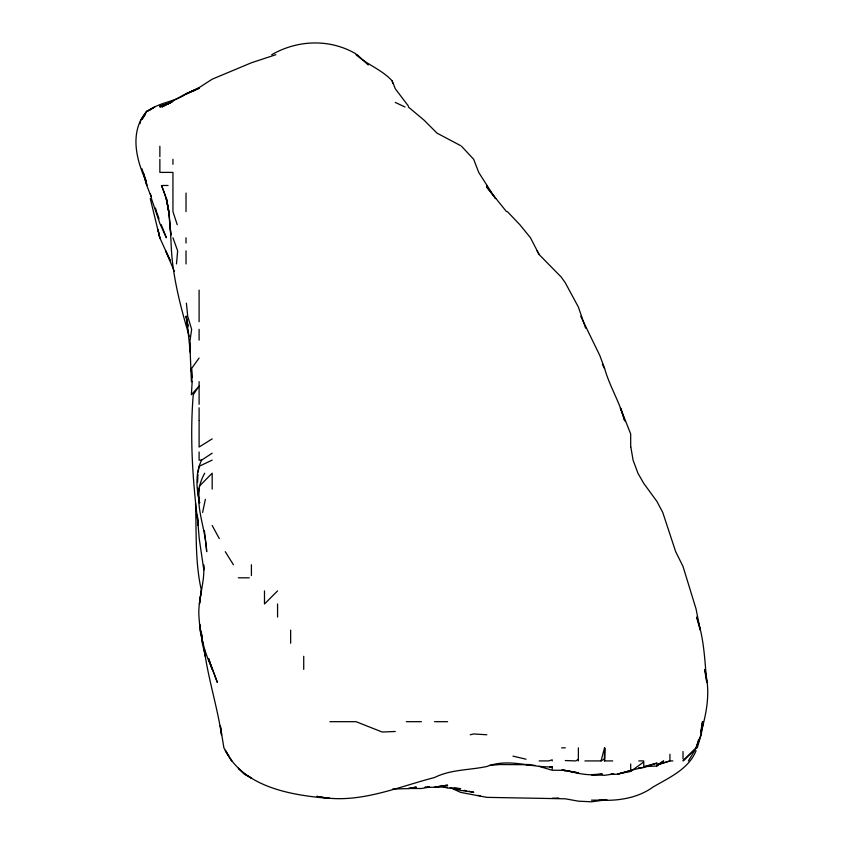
<?xml version="1.0" encoding="UTF-8"?>
<svg xmlns="http://www.w3.org/2000/svg" width="844" height="844" viewBox="0 0 844 844"><rect width="100%" height="100%" fill="white"/><g stroke="black" fill="none" stroke-linecap="round" stroke-linejoin="round"><path stroke-width="1.27" d="M612.681 760.919L604.536 760.919L604.705 747.847L604.536 758.872L601.034 760.919L584.924 760.919M212.182 453.207L201.642 460.117C195.07 473.41 196.441 488.834 199.595 502.876C197.053 492.696 199.648 482.167 204.723 473.199M199.1 488.307C196.325 509.924 205.82 530.296 206.685 551.67L204.406 530.739M197.601 482.357L197.929 474.507M192.179 381.646L191.366 394.728L199.1 386.109L193.244 394.728C189.678 438.247 192.77 482.304 198.245 525.506L197.306 515.051L199.216 538.588L203.837 569.974M200.439 624.908L200.07 630.141L202.771 643.212L201.832 636.081M176.48 263.94L177.651 250.868L172.946 237.786M191.419 381.646L189.773 342.411L191.641 329.329L187.706 316.257L186.397 303.175M198.161 472.049L199.1 466.321L212.182 460.117M700.889 731.199L702.503 721.683L700.942 734.765L696.142 747.847M140.051 123.646L140.737 120.08L144.514 115.47M202.613 512.435L205.377 499.353M700.868 732.392C707.114 711.914 710.669 690.381 704.613 669.376L706.766 682.448C704.729 660.525 704.17 637.969 696.616 617.059L699.908 628.949M701.048 731.199L703.495 721.683L701.142 734.765L697.228 747.847M601.034 760.919L604.536 747.847L604.536 760.919M696.078 747.71L698.653 739.471M696.078 750.77C688.525 769.285 669.07 777.598 652.982 787.083C637.6 798.266 617.639 801.146 598.987 800.154M688.419 760.919L696.078 748.206L683.007 760.919L696.078 747.953M141.834 119.078L146.793 111.102L154.716 106.998L149.757 110.142M141.908 118.983L146.793 111.292C129.143 131.4 136.063 159.78 146.318 181.629M141.992 119.067L144.735 115.048L141.813 119.067M191.989 381.646L191.535 368.564L199.1 358.025M141.813 119.152L144.662 115.47M199.268 486.271L212.182 473.199L212.182 489.109M277.57 590.905L264.488 603.977L264.488 590.905M645.08 766.552L656.843 766.046L663.637 760.919L657.814 764.601M611.077 774.243L617.608 774.275L630.69 770.509L617.608 774.001L630.69 771.448L643.772 761.91L643.772 766.194M578.372 759.189L575.935 760.919L565.301 760.549M147.869 111.302C158.598 102.504 173.263 102.177 184.836 94.855M212.182 438.88L199.1 447.035L199.1 420.882M199.1 87.955L192.2 91.532L199.1 88.029L196.852 89.105M271.736 54.691C297.732 39.752 329.898 38.592 356.041 53.921M186.724 93.927L194.605 90.171M170.562 102.831L159.864 106.998L172.946 101.227L161.921 106.998L186.018 93.663L199.1 88.187L186.018 93.927L199.1 87.639L212.182 79.188L251.417 62.772L275.882 54.691M656.843 766.046L656.843 763.124L643.772 767.512L638.539 767.924M658.035 764.822L669.925 760.919L672.847 760.919M171.754 102.282L159.864 106.07L168.188 103.896M658.035 764.442L669.925 760.919M644.953 766.289L656.843 763.124M630.69 770.329L643.772 767.27M470.224 734.765L473.748 733.963L486.83 734.765M606.91 799.732L591.454 801.8L578.372 801.167L565.301 798.804L486.83 797.358L460.666 792.389L450.147 787.61M435.704 786.903L447.594 785.163L434.512 787.262L425.355 787.346M392.66 789.045L408.359 788.612L416.324 787.083L408.359 788.475L421.43 788.528L429.459 787.083L424.88 787.252M489.446 765.381L499.901 764.537L529.99 764.727M552.219 798.287L558.76 797.991M395.277 731.495L382.195 732.022L356.041 721.683L329.888 721.683M611.088 774.064L613.715 774.001L604.536 775.319L591.454 774.686L602.278 774.001C589.829 776.227 577.328 773.463 565.301 770.35M162.765 185.469L168.04 185.469M201.642 460.117L199.1 460.117L199.1 451.962M238.335 577.823L249.297 577.823M406.344 721.683L421.43 721.683M434.512 721.683L447.594 721.683M561.64 747.847L565.301 747.847M539.137 760.919L548.653 760.919L552.219 759.832L552.219 760.919M638.803 760.919L643.772 760.919M434.512 787.083L447.594 787.072M591.454 800.154L604.536 800.154M565.301 770.319L552.219 770.255L539.137 766.373M529.99 764.558L526.065 764.516L535.212 765.413M552.219 769.148L552.219 766.911C529.927 767.565 508.9 757.954 486.83 766.51C469.359 770.203 450.833 769.38 434.512 777.524C396.226 787.42 356.991 805.018 316.806 796.356L329.888 798.424C292.224 795.417 244.18 787.695 225.253 750.421L229.157 756.72M549.602 766.806L552.219 766.911M477.672 795.491L480.289 795.628M454.135 787.885L460.666 788.686L447.594 788.032L443.701 787.083M568.867 771.026L578.372 772.83L561.735 770.034M464.232 790.322L466.616 790.796M468.99 791.282L473.748 792.242L460.666 790.417L451.16 787.99M512.983 756.119L526.065 759.21M562.916 770.108L565.301 770.772L562.916 770.055M395.277 102.43L405.004 106.998M460.666 145.653L437.055 133.162L423.952 120.08L408.359 106.998M408.359 105.996L395.277 88.757L392.154 80.845C381.847 69.641 367.235 64.724 356.041 54.691L357.223 54.691L368.206 64.988M507.413 211.633L519.851 224.704L530.496 237.786L539.137 254.561L561.186 277.022L565.301 282.793L578.372 307.058L585.62 328.147M461.531 146.234L473.684 159.316L478.717 172.398L486.83 185.184M486.83 185.469L486.83 187.22L506.495 211.633M495.66 198.551L486.83 187.22L487.009 185.469L495.512 198.551M225.253 551.67L233.419 564.741M230.454 758.819L231.752 760.919L223.892 747.847L220.295 725.608M537.101 250.868L539.137 254.508M212.182 525.506L219.292 538.588M170.224 260.669L159.79 237.786L150.274 198.551M602.373 364.207L604.536 368.564M580.735 316.257L599.799 355.493L604.536 368.216M170.182 260.374L165.709 250.868L174.37 271.378M161.267 224.704L166.384 237.786L159.864 223.47L151.414 198.551M151.392 197.359L146.793 185.469L142.035 168.821M209.945 662.266L208.595 658.689L212.182 669.26L208.521 658.658M210.831 664.661L217.372 682.448L212.182 668.691C204.427 652.56 200.102 634.899 198.994 617.059C197.528 599.346 205.314 582.434 203.594 564.741L203.847 568.666M604.663 368.564C609.706 386.668 620.066 402.693 624.718 420.882L620.34 407.8L630.69 433.964L630.69 447.035M146.392 181.629L143.206 172.398L146.761 185.469L146.793 183.675M156.963 212.836L159.041 218.86M177.229 224.704L172.946 211.633L172.946 172.398L159.864 172.398L159.864 159.316M150.369 193.793L151.487 197.359M155.465 208.057L156.551 211.633M189.351 336.471C182.41 313.346 176.185 289.967 172.946 265.997C169.233 239.19 172.904 210.652 161.426 185.469L166.395 198.551L168.916 211.633M202.127 636.081L200.672 630.141M187.579 329.329L188.507 332.905M392.154 80.845L392.724 83.218M201.516 590.905C194.89 562.273 196.599 532.469 195.513 503.277M199.1 500.429L199.595 502.834M187.874 325.763L186.018 316.257L187.874 326.955M168.684 211.633L166.395 198.551L168.663 211.633L170.899 235.17L169.971 224.704M700.246 630.141L696.078 609.041L683.007 566.419L675.675 551.67L662.751 512.435L656.843 501.304L643.772 483.412L637.916 473.199L633.074 460.117L630.837 447.035M204.269 649.163L205.377 656.294L202.286 643.212L201.547 635.374M204.174 649.163C208.078 678.07 217.066 705.953 221.529 734.765L220.432 726.441M187.347 321.49L187.811 325.415M197.58 487.579L197.865 490.195M198.15 492.812L198.846 499.353M186.45 316.257L190.364 352.876M189.773 342.411L190.322 351.568M191.535 368.564L191.999 377.722M191.103 368.564L191.166 371.181M683.007 751.55L683.007 758.904M669.925 754.283L669.925 760.465M630.69 763.989L630.69 771.448M578.372 747.847L578.372 760.919M303.724 656.294L303.724 669.376M290.652 630.141L290.652 643.212M277.57 603.977L277.57 617.059M251.417 564.741L251.417 575.534M199.1 290.104L199.1 321.712M199.1 329.329L199.1 340.153M199.1 381.646L199.1 404.329M199.1 407.8L199.1 420.417M186.018 193.065L186.018 211.633M186.018 237.786L186.018 243.051M186.018 250.868L186.018 263.94M172.946 159.316L172.946 164.327M159.864 146.234L159.864 156.731M201.21 590.905L199.458 603.977L201.273 590.905M251.417 778.073L244.412 774.001L238.335 768.262L244.306 774.001L251.417 778.094M159.864 237.786L157.944 229.462L159.79 237.786"/></g></svg>
